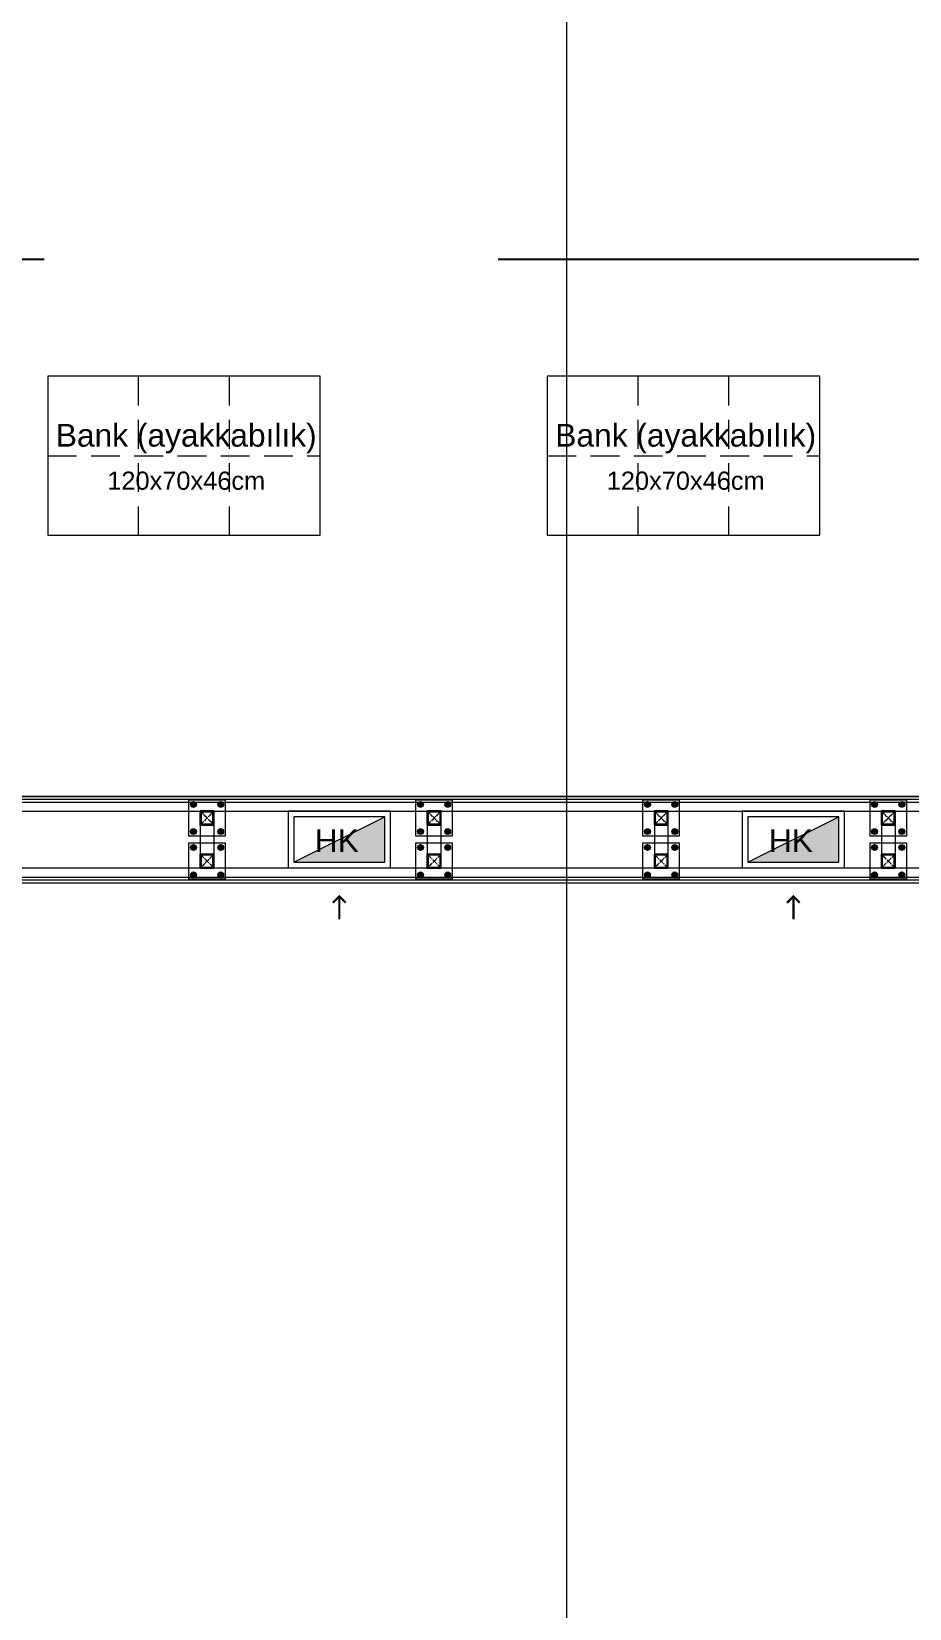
# Model space of a CAD drawing. Header units: centimetres. Extents: x 405464 to 563355, y 50011 to 66875.
# Drawn here: x 507753 to 508139, y 56321 to 57015 of the extents above; entities that cross this region are included whole.
import ezdxf
from ezdxf.enums import TextEntityAlignment as Align

# ---------------------------------------------------------------- set-up
doc = ezdxf.new("R2010")
doc.units = ezdxf.units.CM
for name, pattern in [('CHAIN', [0.3543, 0.2362, -0.0295, 0.0591, -0.0295]), ('DASHDOT', [25.4, 12.7, -6.35, 0, -6.35]), ('DASHED', [4, 2, -2]), ('DASHED2', [9.525, 6.35, -3.175]), ('M00$0$CENTER', [50.8, 31.75, -6.35, 6.35, -6.35])]:
    doc.linetypes.add(name, pattern=pattern)
doc.layers.get('0').update_dxf_attribs({"lineweight": 9})
doc.layers.add('-MH_Ad', color=1, linetype='Continuous', lineweight=9, true_color=0xff0000)
doc.layers.add('DV_alçıpanel_duvar_yeni', color=1, linetype='Continuous', lineweight=20, true_color=0xff0000)
for name, color, linetype, lineweight in [('0-KRCN-MİMARİ-220526', 8, 'Continuous', 9), ('A_Aks', 30, 'DASHDOT', 9), ('D_Profil', 155, 'Continuous', 15), ('G_0.09', 254, 'Continuous', 9), ('M00$0$A_Iskelet', 20, 'Continuous', 25), ('M00$0$D_Merkez', 51, 'M00$0$CENTER', 13), ('M00$0$D_Profil', 155, 'Continuous', 15), ('MH_Alan', 51, 'Continuous', 9), ('TF_Mobilya', 142, 'Continuous', 9)]:
    doc.layers.add(name, color=color, linetype=linetype, lineweight=lineweight)
doc.layers.add('_statik', color=2, linetype='Continuous')
doc.styles.add('MP_KAPI_POZ', font='arial.ttf')
doc.styles.add('Normal', font='arial.ttf')

# ---------------------------------------------------------------- blocks, each defined once
blk = doc.blocks.new('a_aks')
at = {"layer": 'A_Aks', "color": 8, "ltscale": 200}
blk.add_line((3630, 5308.05), (3630, -831.11), dxfattribs=at)
blk = doc.blocks.new('mimari_yeni_durum')
at = {"layer": 'A_Aks', "color": 8}
blk.add_blockref('a_aks', (0, 0), dxfattribs=at)
blk = doc.blocks.new('hazırlık_alanları_yp')
at = {"layer": 'TF_Mobilya', "color": 8, "linetype": 'DASHED2', "ltscale": 2}
for p, q in [((1811.6, 4474), (1811.6, 4544)), ((1851.6, 4474), (1851.6, 4544)), ((2031.6, 4474), (2031.6, 4544)), ((2071.6, 4474), (2071.6, 4544))]:
    blk.add_line(p, q, dxfattribs=at)
at = {"layer": 'TF_Mobilya', "color": 8}
for points in [[(1771.6, 4474), (1891.6, 4474), (1891.6, 4544), (1771.6, 4544)], [(1991.6, 4474), (2111.6, 4474), (2111.6, 4544), (1991.6, 4544)]]:
    blk.add_lwpolyline(points, close=True, dxfattribs=at)
at = {"layer": 'TF_Mobilya', "color": 8, "linetype": 'DASHED2', "ltscale": 2}
for points in [[(1771.6, 4509), (1891.6, 4509)], [(1991.6, 4509), (2111.6, 4509)]]:
    blk.add_lwpolyline(points, dxfattribs=at)
at = {"layer": 'TF_Mobilya', "color": 8, "style": 'MP_KAPI_POZ'}
for s, height, p in [('Bank (ayakkabılık)', 10, (1832.56, 4518.01)), ('Bank (ayakkabılık)', 10, (2052.56, 4518.01)), ('120x70x46cm', 8, (1832.56, 4498.01)), ('120x70x46cm', 8, (2052.56, 4498.01))]:
    blk.add_text(s, height=height, dxfattribs=at).set_placement(p, align=Align.MIDDLE_CENTER)
blk = doc.blocks.new('A$C17b1b0ad')
at = {"layer": 'MH_Alan', "color": 8}
blk.add_lwpolyline([(8656.98, 4416), (2547.5, 4416), (2547.5, 4826)], dxfattribs=at)
blk = doc.blocks.new('statik_temel_kalıp')
at = {"layer": '_statik', "color": 4, "linetype": 'DASHED', "ltscale": 100}
blk.add_line((-10930, -204.5), (-210, -204.5), dxfattribs=at)
blk = doc.blocks.new('*U114')
at = {"ltscale": 40}
blk.add_lwpolyline([(0, 0), (0, 6), (6, 6), (6, 0)], close=True, dxfattribs=at)
at = {"layer": 'M00$0$D_Merkez', "ltscale": 0.015}
for points in [[(0, 0), (6, 6)], [(0, 6), (6, 0)]]:
    blk.add_lwpolyline(points, dxfattribs=at)
at = {"layer": 'M00$0$D_Profil', "ltscale": 40}
blk.add_lwpolyline([(0.4, 0.4), (0.4, 5.6), (5.6, 5.6), (5.6, 0.4)], close=True, dxfattribs=at)
blk = doc.blocks.new('duvarlar')
h = blk.add_hatch(color=8)
h.dxf.hatch_style = 1
h.paths.add_polyline_path([(3550, 4387), (3550, 4407), (3510, 4387)])
h = blk.add_hatch(color=8)
h.dxf.hatch_style = 1
h.paths.add_polyline_path([(3750, 4387), (3750, 4407), (3710, 4387)])
at = {"color": 8}
for points in [[(3463.75, 4398.5), (3463.75, 4414.5), (3479.75, 4414.5), (3479.75, 4398.5)], [(3563.75, 4398.5), (3563.75, 4414.5), (3579.75, 4414.5), (3579.75, 4398.5)], [(3663.75, 4398.5), (3663.75, 4414.5), (3679.75, 4414.5), (3679.75, 4398.5)], [(3763.75, 4398.5), (3763.75, 4414.5), (3779.75, 4414.5), (3779.75, 4398.5)], [(3550, 4387), (3550, 4407), (3510, 4407), (3510, 4387)], [(3750, 4387), (3750, 4407), (3710, 4407), (3710, 4387)], [(3463.75, 4379.5), (3463.75, 4395.5), (3479.75, 4395.5), (3479.75, 4379.5)], [(3563.75, 4379.5), (3563.75, 4395.5), (3579.75, 4395.5), (3579.75, 4379.5)], [(3663.75, 4379.5), (3663.75, 4395.5), (3679.75, 4395.5), (3679.75, 4379.5)], [(3763.75, 4379.5), (3763.75, 4395.5), (3779.75, 4395.5), (3779.75, 4379.5)]]:
    blk.add_lwpolyline(points, close=True, dxfattribs=at)
for points in [[(3510, 4387), (3550, 4407)], [(3710, 4387), (3750, 4407)]]:
    blk.add_lwpolyline(points, dxfattribs=at)
at = {"color": 8, "const_width": 1}
for points in [[(3527.17, 4369.17), (3530, 4372), (3532.83, 4369.17)], [(3530, 4361.94), (3530, 4372)], [(3727.17, 4369.17), (3730, 4372), (3732.83, 4369.17)], [(3730, 4361.94), (3730, 4372)]]:
    blk.add_lwpolyline(points, dxfattribs=at)
at = {"layer": 'D_Profil', "color": 8}
for p, q in [((3064.75, 4409.5), (4178.75, 4409.5)), ((3468.75, 4403.5), (3468.75, 4390.5)), ((3474.75, 4403.5), (3474.75, 4390.5)), ((3568.75, 4403.5), (3568.75, 4390.5)), ((3574.75, 4403.5), (3574.75, 4390.5)), ((3668.75, 4403.5), (3668.75, 4390.5)), ((3674.75, 4403.5), (3674.75, 4390.5)), ((3768.75, 4403.5), (3768.75, 4390.5)), ((3774.75, 4403.5), (3774.75, 4390.5)), ((3064.75, 4384.5), (4178.75, 4384.5))]:
    blk.add_line(p, q, dxfattribs=at)
at = {"layer": 'DV_alçıpanel_duvar_yeni', "color": 8}
for p, q in [((3064.75, 4416), (4180, 4416)), ((3064.75, 4414.75), (4178.75, 4414.75)), ((3064.75, 4413.5), (4178.75, 4413.5)), ((3063.5, 4378), (4180, 4378)), ((3064.75, 4380.5), (4178.75, 4380.5)), ((3064.75, 4379.25), (4178.75, 4379.25))]:
    blk.add_line(p, q, dxfattribs=at)
at = {"layer": 'G_0.09', "color": 8}
for p, q in [((3465.75, 4413.67), (3464.74, 4413.09)), ((3464.74, 4413.09), (3464.74, 4411.91)), ((3464.74, 4411.91), (3465.75, 4411.33)), ((3466.76, 4413.09), (3465.75, 4413.67)), ((3465.75, 4411.33), (3466.76, 4411.91)), ((3466.76, 4411.91), (3466.76, 4413.09)), ((3476.74, 4413.09), (3477.75, 4413.67)), ((3476.74, 4411.91), (3476.74, 4413.09)), ((3477.75, 4411.33), (3476.74, 4411.91)), ((3477.75, 4413.67), (3478.76, 4413.09)), ((3478.76, 4411.91), (3477.75, 4411.33)), ((3478.76, 4413.09), (3478.76, 4411.91)), ((3565.75, 4413.67), (3564.74, 4413.09)), ((3564.74, 4413.09), (3564.74, 4411.91)), ((3564.74, 4411.91), (3565.75, 4411.33)), ((3566.76, 4413.09), (3565.75, 4413.67)), ((3565.75, 4411.33), (3566.76, 4411.91)), ((3566.76, 4411.91), (3566.76, 4413.09)), ((3576.74, 4413.09), (3577.75, 4413.67)), ((3576.74, 4411.91), (3576.74, 4413.09)), ((3577.75, 4411.33), (3576.74, 4411.91)), ((3577.75, 4413.67), (3578.76, 4413.09)), ((3578.76, 4411.91), (3577.75, 4411.33)), ((3578.76, 4413.09), (3578.76, 4411.91)), ((3665.75, 4413.67), (3664.74, 4413.09)), ((3664.74, 4413.09), (3664.74, 4411.91)), ((3664.74, 4411.91), (3665.75, 4411.33)), ((3666.76, 4413.09), (3665.75, 4413.67)), ((3665.75, 4411.33), (3666.76, 4411.91)), ((3666.76, 4411.91), (3666.76, 4413.09)), ((3676.74, 4413.09), (3677.75, 4413.67)), ((3676.74, 4411.91), (3676.74, 4413.09)), ((3677.75, 4411.33), (3676.74, 4411.91)), ((3677.75, 4413.67), (3678.76, 4413.09)), ((3678.76, 4411.91), (3677.75, 4411.33)), ((3678.76, 4413.09), (3678.76, 4411.91)), ((3765.75, 4413.67), (3764.74, 4413.09)), ((3764.74, 4413.09), (3764.74, 4411.91)), ((3764.74, 4411.91), (3765.75, 4411.33)), ((3766.76, 4413.09), (3765.75, 4413.67)), ((3765.75, 4411.33), (3766.76, 4411.91)), ((3766.76, 4411.91), (3766.76, 4413.09)), ((3776.74, 4413.09), (3777.75, 4413.67)), ((3776.74, 4411.91), (3776.74, 4413.09)), ((3777.75, 4411.33), (3776.74, 4411.91)), ((3777.75, 4413.67), (3778.76, 4413.09)), ((3778.76, 4411.91), (3777.75, 4411.33)), ((3778.76, 4413.09), (3778.76, 4411.91)), ((3464.74, 4401.09), (3465.75, 4401.67)), ((3465.75, 4401.67), (3466.76, 4401.09)), ((3477.75, 4401.67), (3476.74, 4401.09)), ((3478.76, 4401.09), (3477.75, 4401.67)), ((3564.74, 4401.09), (3565.75, 4401.67)), ((3565.75, 4401.67), (3566.76, 4401.09)), ((3577.75, 4401.67), (3576.74, 4401.09)), ((3578.76, 4401.09), (3577.75, 4401.67)), ((3664.74, 4401.09), (3665.75, 4401.67)), ((3665.75, 4401.67), (3666.76, 4401.09)), ((3677.75, 4401.67), (3676.74, 4401.09)), ((3678.76, 4401.09), (3677.75, 4401.67)), ((3764.74, 4401.09), (3765.75, 4401.67)), ((3765.75, 4401.67), (3766.76, 4401.09)), ((3777.75, 4401.67), (3776.74, 4401.09)), ((3778.76, 4401.09), (3777.75, 4401.67)), ((3464.74, 4399.91), (3464.74, 4401.09)), ((3465.75, 4399.33), (3464.74, 4399.91)), ((3465.75, 4394.67), (3464.74, 4394.09)), ((3466.76, 4399.91), (3465.75, 4399.33)), ((3466.76, 4394.09), (3465.75, 4394.67)), ((3466.76, 4401.09), (3466.76, 4399.91)), ((3476.74, 4401.09), (3476.74, 4399.91)), ((3476.74, 4399.91), (3477.75, 4399.33)), ((3476.74, 4394.09), (3477.75, 4394.67)), ((3477.75, 4399.33), (3478.76, 4399.91)), ((3477.75, 4394.67), (3478.76, 4394.09)), ((3478.76, 4399.91), (3478.76, 4401.09)), ((3564.74, 4399.91), (3564.74, 4401.09)), ((3565.75, 4399.33), (3564.74, 4399.91)), ((3565.75, 4394.67), (3564.74, 4394.09)), ((3566.76, 4399.91), (3565.75, 4399.33)), ((3566.76, 4394.09), (3565.75, 4394.67)), ((3566.76, 4401.09), (3566.76, 4399.91)), ((3576.74, 4401.09), (3576.74, 4399.91)), ((3576.74, 4399.91), (3577.75, 4399.33)), ((3576.74, 4394.09), (3577.75, 4394.67)), ((3577.75, 4399.33), (3578.76, 4399.91)), ((3577.75, 4394.67), (3578.76, 4394.09)), ((3578.76, 4399.91), (3578.76, 4401.09)), ((3664.74, 4399.91), (3664.74, 4401.09)), ((3665.75, 4399.33), (3664.74, 4399.91)), ((3665.75, 4394.67), (3664.74, 4394.09)), ((3666.76, 4399.91), (3665.75, 4399.33)), ((3666.76, 4394.09), (3665.75, 4394.67)), ((3666.76, 4401.09), (3666.76, 4399.91)), ((3676.74, 4401.09), (3676.74, 4399.91)), ((3676.74, 4399.91), (3677.75, 4399.33)), ((3676.74, 4394.09), (3677.75, 4394.67)), ((3677.75, 4399.33), (3678.76, 4399.91)), ((3677.75, 4394.67), (3678.76, 4394.09)), ((3678.76, 4399.91), (3678.76, 4401.09)), ((3764.74, 4399.91), (3764.74, 4401.09)), ((3765.75, 4399.33), (3764.74, 4399.91)), ((3765.75, 4394.67), (3764.74, 4394.09)), ((3766.76, 4399.91), (3765.75, 4399.33)), ((3766.76, 4394.09), (3765.75, 4394.67)), ((3766.76, 4401.09), (3766.76, 4399.91)), ((3776.74, 4401.09), (3776.74, 4399.91)), ((3776.74, 4399.91), (3777.75, 4399.33)), ((3776.74, 4394.09), (3777.75, 4394.67)), ((3777.75, 4399.33), (3778.76, 4399.91)), ((3777.75, 4394.67), (3778.76, 4394.09)), ((3778.76, 4399.91), (3778.76, 4401.09)), ((3464.74, 4394.09), (3464.74, 4392.91)), ((3464.74, 4392.91), (3465.75, 4392.33)), ((3465.75, 4392.33), (3466.76, 4392.91)), ((3466.76, 4392.91), (3466.76, 4394.09)), ((3476.74, 4392.91), (3476.74, 4394.09)), ((3477.75, 4392.33), (3476.74, 4392.91)), ((3478.76, 4392.91), (3477.75, 4392.33)), ((3478.76, 4394.09), (3478.76, 4392.91)), ((3564.74, 4394.09), (3564.74, 4392.91)), ((3564.74, 4392.91), (3565.75, 4392.33)), ((3565.75, 4392.33), (3566.76, 4392.91)), ((3566.76, 4392.91), (3566.76, 4394.09)), ((3576.74, 4392.91), (3576.74, 4394.09)), ((3577.75, 4392.33), (3576.74, 4392.91)), ((3578.76, 4392.91), (3577.75, 4392.33)), ((3578.76, 4394.09), (3578.76, 4392.91)), ((3664.74, 4394.09), (3664.74, 4392.91)), ((3664.74, 4392.91), (3665.75, 4392.33)), ((3665.75, 4392.33), (3666.76, 4392.91)), ((3666.76, 4392.91), (3666.76, 4394.09)), ((3676.74, 4392.91), (3676.74, 4394.09)), ((3677.75, 4392.33), (3676.74, 4392.91)), ((3678.76, 4392.91), (3677.75, 4392.33)), ((3678.76, 4394.09), (3678.76, 4392.91)), ((3764.74, 4394.09), (3764.74, 4392.91)), ((3764.74, 4392.91), (3765.75, 4392.33)), ((3765.75, 4392.33), (3766.76, 4392.91)), ((3766.76, 4392.91), (3766.76, 4394.09)), ((3776.74, 4392.91), (3776.74, 4394.09)), ((3777.75, 4392.33), (3776.74, 4392.91)), ((3778.76, 4392.91), (3777.75, 4392.33)), ((3778.76, 4394.09), (3778.76, 4392.91)), ((3464.74, 4382.09), (3465.75, 4382.67)), ((3464.74, 4380.91), (3464.74, 4382.09)), ((3465.75, 4380.33), (3464.74, 4380.91)), ((3465.75, 4382.67), (3466.76, 4382.09)), ((3466.76, 4380.91), (3465.75, 4380.33)), ((3466.76, 4382.09), (3466.76, 4380.91)), ((3477.75, 4382.67), (3476.74, 4382.09)), ((3476.74, 4382.09), (3476.74, 4380.91)), ((3476.74, 4380.91), (3477.75, 4380.33)), ((3478.76, 4382.09), (3477.75, 4382.67)), ((3477.75, 4380.33), (3478.76, 4380.91)), ((3478.76, 4380.91), (3478.76, 4382.09)), ((3564.74, 4382.09), (3565.75, 4382.67)), ((3564.74, 4380.91), (3564.74, 4382.09)), ((3565.75, 4380.33), (3564.74, 4380.91)), ((3565.75, 4382.67), (3566.76, 4382.09)), ((3566.76, 4380.91), (3565.75, 4380.33)), ((3566.76, 4382.09), (3566.76, 4380.91)), ((3577.75, 4382.67), (3576.74, 4382.09)), ((3576.74, 4382.09), (3576.74, 4380.91)), ((3576.74, 4380.91), (3577.75, 4380.33)), ((3578.76, 4382.09), (3577.75, 4382.67)), ((3577.75, 4380.33), (3578.76, 4380.91)), ((3578.76, 4380.91), (3578.76, 4382.09)), ((3664.74, 4382.09), (3665.75, 4382.67)), ((3664.74, 4380.91), (3664.74, 4382.09)), ((3665.75, 4380.33), (3664.74, 4380.91)), ((3665.75, 4382.67), (3666.76, 4382.09)), ((3666.76, 4380.91), (3665.75, 4380.33)), ((3666.76, 4382.09), (3666.76, 4380.91)), ((3677.75, 4382.67), (3676.74, 4382.09)), ((3676.74, 4382.09), (3676.74, 4380.91)), ((3676.74, 4380.91), (3677.75, 4380.33)), ((3678.76, 4382.09), (3677.75, 4382.67)), ((3677.75, 4380.33), (3678.76, 4380.91)), ((3678.76, 4380.91), (3678.76, 4382.09)), ((3764.74, 4382.09), (3765.75, 4382.67)), ((3764.74, 4380.91), (3764.74, 4382.09)), ((3765.75, 4380.33), (3764.74, 4380.91)), ((3765.75, 4382.67), (3766.76, 4382.09)), ((3766.76, 4380.91), (3765.75, 4380.33)), ((3766.76, 4382.09), (3766.76, 4380.91)), ((3777.75, 4382.67), (3776.74, 4382.09)), ((3776.74, 4382.09), (3776.74, 4380.91)), ((3776.74, 4380.91), (3777.75, 4380.33)), ((3778.76, 4382.09), (3777.75, 4382.67)), ((3777.75, 4380.33), (3778.76, 4380.91)), ((3778.76, 4380.91), (3778.76, 4382.09))]:
    blk.add_line(p, q, dxfattribs=at)
at = {"layer": 'G_0.09', "color": 8, "linetype": 'CHAIN', "ltscale": 3}
for p, q in [((3464.74, 4412.5), (3466.76, 4412.5)), ((3465.75, 4411.33), (3465.75, 4413.67)), ((3478.76, 4412.5), (3476.74, 4412.5)), ((3477.75, 4411.33), (3477.75, 4413.67)), ((3564.74, 4412.5), (3566.76, 4412.5)), ((3565.75, 4411.33), (3565.75, 4413.67)), ((3578.76, 4412.5), (3576.74, 4412.5)), ((3577.75, 4411.33), (3577.75, 4413.67)), ((3664.74, 4412.5), (3666.76, 4412.5)), ((3665.75, 4411.33), (3665.75, 4413.67)), ((3678.76, 4412.5), (3676.74, 4412.5)), ((3677.75, 4411.33), (3677.75, 4413.67)), ((3764.74, 4412.5), (3766.76, 4412.5)), ((3765.75, 4411.33), (3765.75, 4413.67)), ((3778.76, 4412.5), (3776.74, 4412.5)), ((3777.75, 4411.33), (3777.75, 4413.67)), ((3465.75, 4401.67), (3465.75, 4399.33)), ((3477.75, 4401.67), (3477.75, 4399.33)), ((3565.75, 4401.67), (3565.75, 4399.33)), ((3577.75, 4401.67), (3577.75, 4399.33)), ((3665.75, 4401.67), (3665.75, 4399.33)), ((3677.75, 4401.67), (3677.75, 4399.33)), ((3765.75, 4401.67), (3765.75, 4399.33)), ((3777.75, 4401.67), (3777.75, 4399.33)), ((3464.74, 4400.5), (3466.76, 4400.5)), ((3465.75, 4392.33), (3465.75, 4394.67)), ((3478.76, 4400.5), (3476.74, 4400.5)), ((3477.75, 4392.33), (3477.75, 4394.67)), ((3564.74, 4400.5), (3566.76, 4400.5)), ((3565.75, 4392.33), (3565.75, 4394.67)), ((3578.76, 4400.5), (3576.74, 4400.5)), ((3577.75, 4392.33), (3577.75, 4394.67)), ((3664.74, 4400.5), (3666.76, 4400.5)), ((3665.75, 4392.33), (3665.75, 4394.67)), ((3678.76, 4400.5), (3676.74, 4400.5)), ((3677.75, 4392.33), (3677.75, 4394.67)), ((3764.74, 4400.5), (3766.76, 4400.5)), ((3765.75, 4392.33), (3765.75, 4394.67)), ((3778.76, 4400.5), (3776.74, 4400.5)), ((3777.75, 4392.33), (3777.75, 4394.67)), ((3464.74, 4393.5), (3466.76, 4393.5)), ((3478.76, 4393.5), (3476.74, 4393.5)), ((3564.74, 4393.5), (3566.76, 4393.5)), ((3578.76, 4393.5), (3576.74, 4393.5)), ((3664.74, 4393.5), (3666.76, 4393.5)), ((3678.76, 4393.5), (3676.74, 4393.5)), ((3764.74, 4393.5), (3766.76, 4393.5)), ((3778.76, 4393.5), (3776.74, 4393.5)), ((3464.74, 4381.5), (3466.76, 4381.5)), ((3465.75, 4382.67), (3465.75, 4380.33)), ((3478.76, 4381.5), (3476.74, 4381.5)), ((3477.75, 4382.67), (3477.75, 4380.33)), ((3564.74, 4381.5), (3566.76, 4381.5)), ((3565.75, 4382.67), (3565.75, 4380.33)), ((3578.76, 4381.5), (3576.74, 4381.5)), ((3577.75, 4382.67), (3577.75, 4380.33)), ((3664.74, 4381.5), (3666.76, 4381.5)), ((3665.75, 4382.67), (3665.75, 4380.33)), ((3678.76, 4381.5), (3676.74, 4381.5)), ((3677.75, 4382.67), (3677.75, 4380.33)), ((3764.74, 4381.5), (3766.76, 4381.5)), ((3765.75, 4382.67), (3765.75, 4380.33)), ((3778.76, 4381.5), (3776.74, 4381.5)), ((3777.75, 4382.67), (3777.75, 4380.33))]:
    blk.add_line(p, q, dxfattribs=at)
at = {"layer": 'G_0.09', "color": 8}
for points in [[(3552.5, 4384.5), (3552.5, 4409.5), (3507.5, 4409.5), (3507.5, 4384.5)], [(3752.5, 4384.5), (3752.5, 4409.5), (3707.5, 4409.5), (3707.5, 4384.5)]]:
    blk.add_lwpolyline(points, close=True, dxfattribs=at)
for centre, radius in [((3465.75, 4412.5), 1.28), ((3465.75, 4412.5), 0.917), ((3465.75, 4412.5), 0.9), ((3465.75, 4412.5), 0.693), ((3465.75, 4412.5), 0.64), ((3465.75, 4412.5), 0.539), ((3477.75, 4412.5), 1.28), ((3477.75, 4412.5), 0.917), ((3477.75, 4412.5), 0.9), ((3477.75, 4412.5), 0.693), ((3477.75, 4412.5), 0.64), ((3477.75, 4412.5), 0.539), ((3565.75, 4412.5), 1.28), ((3565.75, 4412.5), 0.917), ((3565.75, 4412.5), 0.9), ((3565.75, 4412.5), 0.693), ((3565.75, 4412.5), 0.64), ((3565.75, 4412.5), 0.539), ((3577.75, 4412.5), 1.28), ((3577.75, 4412.5), 0.917), ((3577.75, 4412.5), 0.9), ((3577.75, 4412.5), 0.693), ((3577.75, 4412.5), 0.64), ((3577.75, 4412.5), 0.539), ((3665.75, 4412.5), 1.28), ((3665.75, 4412.5), 0.917), ((3665.75, 4412.5), 0.9), ((3665.75, 4412.5), 0.693), ((3665.75, 4412.5), 0.64), ((3665.75, 4412.5), 0.539), ((3677.75, 4412.5), 1.28), ((3677.75, 4412.5), 0.917), ((3677.75, 4412.5), 0.9), ((3677.75, 4412.5), 0.693), ((3677.75, 4412.5), 0.64), ((3677.75, 4412.5), 0.539), ((3765.75, 4412.5), 1.28), ((3765.75, 4412.5), 0.917), ((3765.75, 4412.5), 0.9), ((3765.75, 4412.5), 0.693), ((3765.75, 4412.5), 0.64), ((3765.75, 4412.5), 0.539), ((3777.75, 4412.5), 1.28), ((3777.75, 4412.5), 0.917), ((3777.75, 4412.5), 0.9), ((3777.75, 4412.5), 0.693), ((3777.75, 4412.5), 0.64), ((3777.75, 4412.5), 0.539), ((3465.75, 4400.5), 1.28), ((3477.75, 4400.5), 1.28), ((3565.75, 4400.5), 1.28), ((3577.75, 4400.5), 1.28), ((3665.75, 4400.5), 1.28), ((3677.75, 4400.5), 1.28), ((3765.75, 4400.5), 1.28), ((3777.75, 4400.5), 1.28), ((3465.75, 4393.5), 1.28), ((3465.75, 4400.5), 0.917), ((3465.75, 4400.5), 0.9), ((3465.75, 4400.5), 0.693), ((3465.75, 4400.5), 0.64), ((3465.75, 4400.5), 0.539), ((3477.75, 4393.5), 1.28), ((3477.75, 4400.5), 0.917), ((3477.75, 4400.5), 0.9), ((3477.75, 4400.5), 0.693), ((3477.75, 4400.5), 0.64), ((3477.75, 4400.5), 0.539), ((3565.75, 4393.5), 1.28), ((3565.75, 4400.5), 0.917), ((3565.75, 4400.5), 0.9), ((3565.75, 4400.5), 0.693), ((3565.75, 4400.5), 0.64), ((3565.75, 4400.5), 0.539), ((3577.75, 4393.5), 1.28), ((3577.75, 4400.5), 0.917), ((3577.75, 4400.5), 0.9), ((3577.75, 4400.5), 0.693), ((3577.75, 4400.5), 0.64), ((3577.75, 4400.5), 0.539), ((3665.75, 4393.5), 1.28), ((3665.75, 4400.5), 0.917), ((3665.75, 4400.5), 0.9), ((3665.75, 4400.5), 0.693), ((3665.75, 4400.5), 0.64), ((3665.75, 4400.5), 0.539), ((3677.75, 4393.5), 1.28), ((3677.75, 4400.5), 0.917), ((3677.75, 4400.5), 0.9), ((3677.75, 4400.5), 0.693), ((3677.75, 4400.5), 0.64), ((3677.75, 4400.5), 0.539), ((3765.75, 4393.5), 1.28), ((3765.75, 4400.5), 0.917), ((3765.75, 4400.5), 0.9), ((3765.75, 4400.5), 0.693), ((3765.75, 4400.5), 0.64), ((3765.75, 4400.5), 0.539), ((3777.75, 4393.5), 1.28), ((3777.75, 4400.5), 0.917), ((3777.75, 4400.5), 0.9), ((3777.75, 4400.5), 0.693), ((3777.75, 4400.5), 0.64), ((3777.75, 4400.5), 0.539), ((3465.75, 4393.5), 0.917), ((3465.75, 4393.5), 0.9), ((3465.75, 4393.5), 0.693), ((3465.75, 4393.5), 0.64), ((3465.75, 4393.5), 0.539), ((3477.75, 4393.5), 0.917), ((3477.75, 4393.5), 0.9), ((3477.75, 4393.5), 0.693), ((3477.75, 4393.5), 0.64), ((3477.75, 4393.5), 0.539), ((3565.75, 4393.5), 0.917), ((3565.75, 4393.5), 0.9), ((3565.75, 4393.5), 0.693), ((3565.75, 4393.5), 0.64), ((3565.75, 4393.5), 0.539), ((3577.75, 4393.5), 0.917), ((3577.75, 4393.5), 0.9), ((3577.75, 4393.5), 0.693), ((3577.75, 4393.5), 0.64), ((3577.75, 4393.5), 0.539), ((3665.75, 4393.5), 0.917), ((3665.75, 4393.5), 0.9), ((3665.75, 4393.5), 0.693), ((3665.75, 4393.5), 0.64), ((3665.75, 4393.5), 0.539), ((3677.75, 4393.5), 0.917), ((3677.75, 4393.5), 0.9), ((3677.75, 4393.5), 0.693), ((3677.75, 4393.5), 0.64), ((3677.75, 4393.5), 0.539), ((3765.75, 4393.5), 0.917), ((3765.75, 4393.5), 0.9), ((3765.75, 4393.5), 0.693), ((3765.75, 4393.5), 0.64), ((3765.75, 4393.5), 0.539), ((3777.75, 4393.5), 0.917), ((3777.75, 4393.5), 0.9), ((3777.75, 4393.5), 0.693), ((3777.75, 4393.5), 0.64), ((3777.75, 4393.5), 0.539), ((3465.75, 4381.5), 1.28), ((3465.75, 4381.5), 0.917), ((3465.75, 4381.5), 0.9), ((3465.75, 4381.5), 0.693), ((3465.75, 4381.5), 0.64), ((3465.75, 4381.5), 0.539), ((3477.75, 4381.5), 1.28), ((3477.75, 4381.5), 0.917), ((3477.75, 4381.5), 0.9), ((3477.75, 4381.5), 0.693), ((3477.75, 4381.5), 0.64), ((3477.75, 4381.5), 0.539), ((3565.75, 4381.5), 1.28), ((3565.75, 4381.5), 0.917), ((3565.75, 4381.5), 0.9), ((3565.75, 4381.5), 0.693), ((3565.75, 4381.5), 0.64), ((3565.75, 4381.5), 0.539), ((3577.75, 4381.5), 1.28), ((3577.75, 4381.5), 0.917), ((3577.75, 4381.5), 0.9), ((3577.75, 4381.5), 0.693), ((3577.75, 4381.5), 0.64), ((3577.75, 4381.5), 0.539), ((3665.75, 4381.5), 1.28), ((3665.75, 4381.5), 0.917), ((3665.75, 4381.5), 0.9), ((3665.75, 4381.5), 0.693), ((3665.75, 4381.5), 0.64), ((3665.75, 4381.5), 0.539), ((3677.75, 4381.5), 1.28), ((3677.75, 4381.5), 0.917), ((3677.75, 4381.5), 0.9), ((3677.75, 4381.5), 0.693), ((3677.75, 4381.5), 0.64), ((3677.75, 4381.5), 0.539), ((3765.75, 4381.5), 1.28), ((3765.75, 4381.5), 0.917), ((3765.75, 4381.5), 0.9), ((3765.75, 4381.5), 0.693), ((3765.75, 4381.5), 0.64), ((3765.75, 4381.5), 0.539), ((3777.75, 4381.5), 1.28), ((3777.75, 4381.5), 0.917), ((3777.75, 4381.5), 0.9), ((3777.75, 4381.5), 0.693), ((3777.75, 4381.5), 0.64), ((3777.75, 4381.5), 0.539)]:
    blk.add_circle(centre, radius, dxfattribs=at)
at = {"layer": 'G_0.09', "color": 8, "linetype": 'Continuous'}
for centre, start, end in [((3465.75, 4412.5), 18, 198), ((3465.75, 4412.5), 18, 198), ((3465.75, 4412.5), 198, 18), ((3465.75, 4412.5), 198, 18), ((3477.75, 4412.5), 162, 342), ((3477.75, 4412.5), 162, 342), ((3477.75, 4412.5), 342, 162), ((3477.75, 4412.5), 342, 162), ((3565.75, 4412.5), 18, 198), ((3565.75, 4412.5), 18, 198), ((3565.75, 4412.5), 198, 18), ((3565.75, 4412.5), 198, 18), ((3577.75, 4412.5), 162, 342), ((3577.75, 4412.5), 162, 342), ((3577.75, 4412.5), 342, 162), ((3577.75, 4412.5), 342, 162), ((3665.75, 4412.5), 18, 198), ((3665.75, 4412.5), 18, 198), ((3665.75, 4412.5), 198, 18), ((3665.75, 4412.5), 198, 18), ((3677.75, 4412.5), 162, 342), ((3677.75, 4412.5), 162, 342), ((3677.75, 4412.5), 342, 162), ((3677.75, 4412.5), 342, 162), ((3765.75, 4412.5), 18, 198), ((3765.75, 4412.5), 18, 198), ((3765.75, 4412.5), 198, 18), ((3765.75, 4412.5), 198, 18), ((3777.75, 4412.5), 162, 342), ((3777.75, 4412.5), 162, 342), ((3777.75, 4412.5), 342, 162), ((3777.75, 4412.5), 342, 162), ((3465.75, 4400.5), 162, 342), ((3465.75, 4400.5), 162, 342), ((3465.75, 4400.5), 342, 162), ((3465.75, 4400.5), 342, 162), ((3477.75, 4400.5), 18, 198), ((3477.75, 4400.5), 18, 198), ((3477.75, 4400.5), 198, 18), ((3477.75, 4400.5), 198, 18), ((3565.75, 4400.5), 162, 342), ((3565.75, 4400.5), 162, 342), ((3565.75, 4400.5), 342, 162), ((3565.75, 4400.5), 342, 162), ((3577.75, 4400.5), 18, 198), ((3577.75, 4400.5), 18, 198), ((3577.75, 4400.5), 198, 18), ((3577.75, 4400.5), 198, 18), ((3665.75, 4400.5), 162, 342), ((3665.75, 4400.5), 162, 342), ((3665.75, 4400.5), 342, 162), ((3665.75, 4400.5), 342, 162), ((3677.75, 4400.5), 18, 198), ((3677.75, 4400.5), 18, 198), ((3677.75, 4400.5), 198, 18), ((3677.75, 4400.5), 198, 18), ((3765.75, 4400.5), 162, 342), ((3765.75, 4400.5), 162, 342), ((3765.75, 4400.5), 342, 162), ((3765.75, 4400.5), 342, 162), ((3777.75, 4400.5), 18, 198), ((3777.75, 4400.5), 18, 198), ((3777.75, 4400.5), 198, 18), ((3777.75, 4400.5), 198, 18), ((3465.75, 4393.5), 18, 198), ((3465.75, 4393.5), 18, 198), ((3465.75, 4393.5), 198, 18), ((3465.75, 4393.5), 198, 18), ((3477.75, 4393.5), 162, 342), ((3477.75, 4393.5), 162, 342), ((3477.75, 4393.5), 342, 162), ((3477.75, 4393.5), 342, 162), ((3565.75, 4393.5), 18, 198), ((3565.75, 4393.5), 18, 198), ((3565.75, 4393.5), 198, 18), ((3565.75, 4393.5), 198, 18), ((3577.75, 4393.5), 162, 342), ((3577.75, 4393.5), 162, 342), ((3577.75, 4393.5), 342, 162), ((3577.75, 4393.5), 342, 162), ((3665.75, 4393.5), 18, 198), ((3665.75, 4393.5), 18, 198), ((3665.75, 4393.5), 198, 18), ((3665.75, 4393.5), 198, 18), ((3677.75, 4393.5), 162, 342), ((3677.75, 4393.5), 162, 342), ((3677.75, 4393.5), 342, 162), ((3677.75, 4393.5), 342, 162), ((3765.75, 4393.5), 18, 198), ((3765.75, 4393.5), 18, 198), ((3765.75, 4393.5), 198, 18), ((3765.75, 4393.5), 198, 18), ((3777.75, 4393.5), 162, 342), ((3777.75, 4393.5), 162, 342), ((3777.75, 4393.5), 342, 162), ((3777.75, 4393.5), 342, 162), ((3465.75, 4381.5), 162, 342), ((3465.75, 4381.5), 162, 342), ((3465.75, 4381.5), 342, 162), ((3465.75, 4381.5), 342, 162), ((3477.75, 4381.5), 18, 198), ((3477.75, 4381.5), 18, 198), ((3477.75, 4381.5), 198, 18), ((3477.75, 4381.5), 198, 18), ((3565.75, 4381.5), 162, 342), ((3565.75, 4381.5), 162, 342), ((3565.75, 4381.5), 342, 162), ((3565.75, 4381.5), 342, 162), ((3577.75, 4381.5), 18, 198), ((3577.75, 4381.5), 18, 198), ((3577.75, 4381.5), 198, 18), ((3577.75, 4381.5), 198, 18), ((3665.75, 4381.5), 162, 342), ((3665.75, 4381.5), 162, 342), ((3665.75, 4381.5), 342, 162), ((3665.75, 4381.5), 342, 162), ((3677.75, 4381.5), 18, 198), ((3677.75, 4381.5), 18, 198), ((3677.75, 4381.5), 198, 18), ((3677.75, 4381.5), 198, 18), ((3765.75, 4381.5), 162, 342), ((3765.75, 4381.5), 162, 342), ((3765.75, 4381.5), 342, 162), ((3765.75, 4381.5), 342, 162), ((3777.75, 4381.5), 18, 198), ((3777.75, 4381.5), 18, 198), ((3777.75, 4381.5), 198, 18), ((3777.75, 4381.5), 198, 18)]:
    blk.add_arc(centre, 0.72, start, end, dxfattribs=at)
at = {"layer": 'G_0.09', "color": 8}
for centre, start, end in [((3465.75, 4412.5), 260, 170), ((3477.75, 4412.5), 10, 280), ((3565.75, 4412.5), 260, 170), ((3577.75, 4412.5), 10, 280), ((3665.75, 4412.5), 260, 170), ((3677.75, 4412.5), 10, 280), ((3765.75, 4412.5), 260, 170), ((3777.75, 4412.5), 10, 280), ((3465.75, 4400.5), 190, 100), ((3477.75, 4400.5), 80, 350), ((3565.75, 4400.5), 190, 100), ((3577.75, 4400.5), 80, 350), ((3665.75, 4400.5), 190, 100), ((3677.75, 4400.5), 80, 350), ((3765.75, 4400.5), 190, 100), ((3777.75, 4400.5), 80, 350), ((3465.75, 4393.5), 260, 170), ((3477.75, 4393.5), 10, 280), ((3565.75, 4393.5), 260, 170), ((3577.75, 4393.5), 10, 280), ((3665.75, 4393.5), 260, 170), ((3677.75, 4393.5), 10, 280), ((3765.75, 4393.5), 260, 170), ((3777.75, 4393.5), 10, 280), ((3465.75, 4381.5), 190, 100), ((3477.75, 4381.5), 80, 350), ((3565.75, 4381.5), 190, 100), ((3577.75, 4381.5), 80, 350), ((3665.75, 4381.5), 190, 100), ((3677.75, 4381.5), 80, 350), ((3765.75, 4381.5), 190, 100), ((3777.75, 4381.5), 80, 350)]:
    blk.add_arc(centre, 0.64, start, end, dxfattribs=at)
at = {"layer": 'M00$0$A_Iskelet', "color": 8, "xscale": -1}
for p in [(3474.75, 4403.5), (3574.75, 4403.5), (3674.75, 4403.5), (3774.75, 4403.5), (3474.75, 4384.5), (3574.75, 4384.5), (3674.75, 4384.5), (3774.75, 4384.5)]:
    blk.add_blockref('*U114', p, dxfattribs=at)
at = {"color": 8, "style": 'Normal'}
for p in [(3519.19, 4391.54), (3719.19, 4391.54)]:
    blk.add_text('HK', height=10, dxfattribs=at).set_placement(p)
blk = doc.blocks.new('A$C9e52caec')
at = {"layer": '-MH_Ad', "color": 8}
blk.add_blockref('A$C17b1b0ad', (0, 0), dxfattribs=at)
at = {"color": 8}
for name, p in [('mimari_yeni_durum', (0, 0)), ('hazırlık_alanları_yp', (1630, 57))]:
    blk.add_blockref(name, p, dxfattribs=at)
at = {"layer": '_statik'}
blk.add_blockref('statik_temel_kalıp', (12530, 4857), dxfattribs=at)
blk.add_blockref('duvarlar', (0, 0))

msp = doc.modelspace()

# ---------------------------------------------------------------- block references
at = {"layer": '0-KRCN-MİMARİ-220526', "rotation": 359.999999999997}
msp.add_blockref('A$C9e52caec', (504358.27, 52262.37, 74), dxfattribs=at)

doc.saveas('drawing.dxf')
